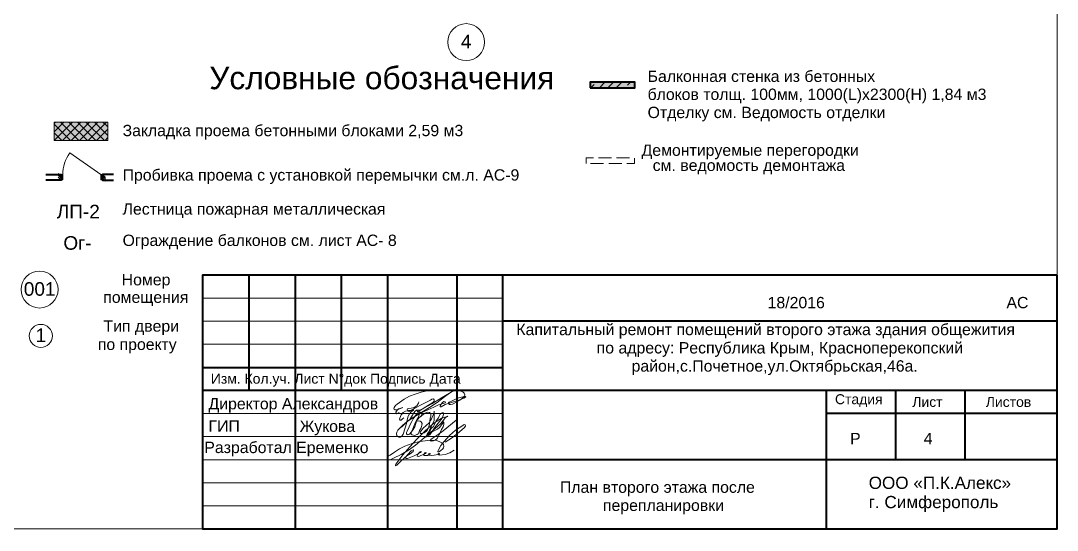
# Model space of a CAD drawing. Header units: millimetres. Extents: x 1372 to 666090, y 1285 to 31551.
# Drawn here: x 187981 to 210424, y 3093 to 14135 of the extents above; entities that cross this region are included whole.
import ezdxf

# ---------------------------------------------------------------- set-up
doc = ezdxf.new("R2010")
doc.units = ezdxf.units.MM
doc.layers.add('PDF _2D - Общий', color=7, linetype='Continuous', true_color=0x7e7e7e)
for name, color, linetype in [('PDF _2D-чертеж - Общий', 7, 'Continuous'), ('PDF _ar_note', 7, 'Continuous'), ('PDF _Аннотация - Общий', 7, 'Continuous'), ('PDF _Интерьер - Мебель', 7, 'Continuous'), ('PDF _Конструктив - Стены Несущие', 7, 'Continuous'), ('PDF _Слой ArchiCAD', 7, 'Continuous'), ('PDF _Текст', 7, 'Continuous')]:
    doc.layers.add(name, color=color, linetype=linetype)
doc.styles.add('PDF Arial', font='arial.ttf')

msp = doc.modelspace()

# ---------------------------------------------------------------- linework, layer by layer
at = {"layer": 'PDF _2D - Общий', "color": 7, "lineweight": 20}
for points in [[(188705, 11542.5), (189102, 11939.5)], [(188705, 11726.4), (188918.1, 11939.5)], [(188705, 11910.3), (188734.2, 11939.5)], [(189240.2, 11541.1), (188841.9, 11939.5)], [(188887.6, 11541.1), (189285.9, 11939.5)], [(189424.1, 11541.1), (189025.8, 11939.5)], [(189071.6, 11541.1), (189469.8, 11939.5)], [(189608, 11541.1), (189209.8, 11939.5)], [(189255.4, 11541.1), (189653.7, 11939.5)], [(189791.9, 11541.1), (189393.6, 11939.5)], [(189439.3, 11541.1), (189837.5, 11939.5)], [(189868.1, 11648.9), (189577.5, 11939.5)], [(189868.1, 11832.8), (189761.4, 11939.5)], [(189056.3, 11541.1), (188705, 11892.4)], [(188872.4, 11541.1), (188705, 11708.5)], [(189623.2, 11541.1), (189868.1, 11786)], [(189807.1, 11541.1), (189868.1, 11602.1)]]:
    msp.add_lwpolyline(points, dxfattribs=at)
msp.add_lwpolyline([(188705, 11939.5), (189868.1, 11939.5), (189868.1, 11541.1), (188705, 11541.1)], close=True, dxfattribs=at)
at = {"layer": 'PDF _2D - Общий', "color": 7, "lineweight": 0, "true_color": 0xffffff, "transparency": 33554559}
msp.add_solid([(188705, 11939.5), (189868.1, 11939.5), (188705, 11541.1), (189868.1, 11541.1)], dxfattribs=at)
at = {"layer": 'PDF _2D-чертеж - Общий', "lineweight": 20}
msp.add_lwpolyline([(170862.9, 31528.7), (170914, 31528.7), (210424.1, 31528.7), (210424.1, 3121.4), (170914, 3121.4), (170914, 3092.8)], dxfattribs=at)
at = {"layer": 'PDF _2D-чертеж - Общий', "lineweight": 40}
msp.add_lwpolyline([(210424.1, 8622.9), (191919.4, 8622.9), (191919.4, 3121.4), (210424.1, 3121.4)], close=True, dxfattribs=at)
msp.add_lwpolyline([(210424.1, 8622.9), (191919.4, 8622.9), (191919.4, 3121.4), (210424.1, 3121.4)], close=True, dxfattribs=at)
for points in [[(210424.1, 8622.9), (191919.4, 8622.9)], [(191919.4, 8622.9), (191919.4, 3121.4)], [(210424.1, 8622.9), (191919.4, 8622.9)], [(191919.4, 8622.9), (191919.4, 3121.4)], [(192919.6, 8622.9), (192919.6, 6122.2)], [(193919.9, 8622.9), (193919.9, 3121.4)], [(194920.2, 8622.9), (194920.2, 6122.2)], [(195920.4, 8622.9), (195920.4, 3121.4)], [(197420.8, 8622.9), (197420.8, 3121.4)], [(198421, 3121.4), (198421, 8622.9)], [(210424.1, 3121.4), (210424.1, 8622.9)], [(210424.1, 3121.4), (210424.1, 8622.9)], [(210424.1, 7622.6), (198421, 7622.6)], [(191919.4, 6622.4), (198421, 6622.4)], [(210424.1, 6122.2), (191919.4, 6122.2)], [(205422.8, 6122.2), (205422.8, 3121.4)], [(206923.3, 6122.2), (206923.3, 4621.9)], [(208423.6, 6122.2), (208423.6, 4621.9)], [(210424.1, 5622.1), (205422.8, 5622.1)], [(210424.1, 4621.9), (198421, 4621.9)], [(191919.4, 3121.4), (210424.1, 3121.4)], [(191919.4, 3121.4), (210424.1, 3121.4)]]:
    msp.add_lwpolyline(points, dxfattribs=at)
at = {"layer": 'PDF _ar_note', "lineweight": 20}
for points in [[(196173.2, 5642.2), (196147.7, 5622.2), (196126.4, 5616.1), (196108.7, 5629.3), (196105, 5655.1), (196128.9, 5697.5), (196162.2, 5727), (196213.8, 5741.7), (196254.3, 5754.7), (196171.4, 5717.8), (196132.5, 5702.7), (196092.1, 5701.2), (196064.5, 5717.8), (196059.7, 5736.7), (196064.5, 5756.5), (196092.7, 5794.3), (196131.8, 5823.8), (196282, 5935.3), (196398.3, 5997), (196521.6, 6044.1), (196649.4, 6083.5), (196779.7, 6112.3), (196959.9, 6130.7), (197141.1, 6138.2), (197271.3, 6143.3), (197401.1, 6138.2), (197483.6, 6121.6), (197557.9, 6084.7), (197582.5, 6061.3), (197594.7, 6031.2), (197588, 6000.7), (197568.9, 5974.1), (197502.1, 5920.2), (197426.9, 5876.3), (197327.3, 5822.9), (197283.9, 5815.4), (197264.2, 5819.8), (197248.1, 5832), (197242.8, 5852.8), (197258.9, 5869.4), (197321.9, 5898.4), (197436.1, 5955.6), (197554.1, 5986.9), (197609.2, 5990.2), (197620.7, 5985.1), (197614.9, 5974.1), (197574.4, 5955.6), (197447.2, 5907.7), (197305.2, 5863.5), (197174.4, 5815.5), (197083, 5770), (197062.4, 5765.9), (197065.6, 5786), (197087.7, 5822.9), (197111.9, 5859.8), (197145.8, 5880.9), (197172.4, 5874.5), (197177.6, 5864.9), (197169.1, 5856.8), (197130.1, 5843.2), (197024.9, 5808.1), (196927.2, 5762), (196733.7, 5675.4), (196560.4, 5588.8), (196369, 5463.7), (196256.1, 5367.4), (196223.5, 5328.3), (196272.8, 5374.9), (196347.6, 5449.7), (196429.3, 5506.2), (196515.9, 5556), (196835.1, 5752.5), (197000.6, 5863), (197159.9, 5981.8), (197262.7, 6064.2), (197372.5, 6135.4), (197396.1, 6145.3), (197383, 6133.3), (197264.9, 6061.2), (197089.5, 5963.9), (196882.1, 5834.6), (196646.5, 5702.6), (196589.1, 5665.8), (196570.4, 5662.3), (196563.3, 5678.3), (196569.7, 5696.3), (196597.9, 5696.3), (196638.3, 5697.5), (196676, 5714.5), (196748.9, 5766.7), (196906.4, 5860.1), (196931, 5887.1), (196935.8, 5919), (196915.4, 5940.8), (196882.5, 5937.1), (196851.4, 5915.2), (196770.1, 5865.6), (196683.7, 5824.3), (196516, 5736), (196419.9, 5682.1), (196388.4, 5669.9), (196359.7, 5675.8), (196348.2, 5702.6), (196356.3, 5722), (196376.7, 5731.1), (196433.9, 5736), (196501.4, 5751.8), (196556.9, 5791), (196590.2, 5849.1), (196599.1, 5879.3)], [(196276.9, 5531), (196240.1, 5497.9), (196218.1, 5481.4), (196195.8, 5481.2), (196185.8, 5499.6), (196188.4, 5523.6), (196219.8, 5597.4), (196260.9, 5642.8), (196313.8, 5673.1), (196374.6, 5686.1), (196437.3, 5691.1), (196474.1, 5695.1), (196491.6, 5695.3), (196474.8, 5684.8), (196438.4, 5659.2), (196397.1, 5614.4), (196371.8, 5567.4), (196355.2, 5516.4), (196333, 5409.6), (196308.5, 5310.3), (196263.1, 5174.3), (196234.7, 5132.3), (196193.3, 5108.4), (196165.4, 5109), (196141.1, 5121.9), (196124.2, 5148.4), (196118.8, 5184.4), (196125.7, 5220.5), (196148.3, 5264.3), (196181, 5301.6), (196257.9, 5369.2), (196306.2, 5413.2), (196408, 5492.2), (196461.9, 5585.7), (196494.8, 5639.1), (196518.1, 5675.5), (196550.8, 5698.7), (196577.4, 5698.5), (196600.6, 5685.4), (196615.2, 5663), (196620.1, 5636.5), (196603.3, 5573.3), (196578.3, 5522.6), (196560.5, 5468.5), (196552.5, 5455.9), (196534.8, 5404.4), (196511.6, 5333.3), (196461.9, 5255.9), (196404.1, 5184.8), (196385.5, 5167.5), (196363.2, 5159.9), (196344.8, 5166.3), (196332.9, 5182.1), (196333.2, 5211.2), (196346.2, 5239.9), (196392.5, 5337.7), (196421.6, 5400.8), (196445.9, 5449.8), (196477.9, 5511.1), (196515.9, 5556), (196552.1, 5608.5), (196572.3, 5631.3), (196597.9, 5647.2), (196628.1, 5651.4), (196653.5, 5638.3), (196662.9, 5600.9), (196656.6, 5577.2), (196642.4, 5557.4), (196611.2, 5535.1), (196580.1, 5499.6), (196558.4, 5478.8), (196553.6, 5469.7), (196557.9, 5461.3), (196579.5, 5459), (196604.2, 5464.8), (196628.8, 5458.3), (196649.5, 5440.9), (196670.5, 5403.4), (196667.3, 5370.7), (196651.2, 5314.6), (196618.4, 5251.5), (196603.3, 5210.5), (196586, 5185), (196562.5, 5165.8), (196503.6, 5149.2), (196455, 5160.3), (196438.4, 5175.1), (196431.6, 5196.4), (196440.6, 5227.1), (196458.7, 5255.7), (196498.6, 5366.3), (196526.4, 5436.1), (196567.7, 5498.4), (196627.9, 5552.8), (196693.7, 5601.3), (196737.9, 5633.9), (196787.4, 5652), (196834.3, 5642), (196852, 5627), (196862.7, 5606), (196861.6, 5564.6), (196848.9, 5523), (196832, 5390.9), (196811.1, 5314.9), (196787.9, 5272.2), (196757.2, 5235.4), (196719.6, 5206.6), (196675.7, 5187.7), (196638.4, 5188.1), (196628.8, 5199.8), (196630.2, 5215.6), (196650.7, 5251), (196695.3, 5306.4), (196758.2, 5366.3), (196824.3, 5421.6), (196855, 5470.8), (196876.5, 5510.7), (196893.4, 5555.2), (196911.9, 5584.4), (196925.4, 5620.8), (196930.3, 5659.7), (196930.3, 5672), (196931.9, 5639.8), (196936.4, 5567.6), (196936.4, 5509.2), (196931.9, 5472.3), (196900.3, 5390.4), (196856.5, 5312.5), (196830.5, 5260.2), (196810.5, 5221.8), (196782.8, 5172.6), (196761.6, 5130.6), (196755.1, 5124.8), (196746.5, 5113.2), (196757.4, 5117.8), (196779.1, 5140.1), (196802.8, 5181.9), (196813.6, 5203.5), (196838.8, 5228.8), (196847.3, 5255.7), (196878.2, 5302.2), (196918.1, 5344.8), (196939.6, 5384.7), (196979.5, 5464.6), (196996.3, 5495.3), (197024, 5532.2), (197048.6, 5579.9), (197065.6, 5606), (197082.9, 5626.3), (197105.5, 5638.2), (197128.6, 5635.6), (197141.1, 5618.7), (197137.7, 5598.3), (197123.9, 5555.2), (197105.9, 5525.5), (196962.6, 5340.2), (196853.5, 5185), (196836.5, 5157.9), (196812, 5145.1), (196801.9, 5149.5), (196803.7, 5160.7), (196830.5, 5191.7), (196887.1, 5226.7), (196948.8, 5254.1), (197002.5, 5284.4), (197050.2, 5323.3), (197097.3, 5382.3), (197124.9, 5431.1), (197138.2, 5452.9), (197142.3, 5430.8), (197139.6, 5381.9), (197125.5, 5335.5), (197090.1, 5275.6), (197068.6, 5225), (197025.5, 5132.7), (196996.3, 5083.5), (196958, 5045.2), (196921.1, 5030.5), (196881.1, 5026.8), (196854.9, 5029.4), (196845.5, 5036.8), (196868.7, 5064.9), (197022.5, 5169.6), (197130, 5249.5), (197410.5, 5480.8)], [(197171.5, 5001.1), (197307.2, 5089.8), (197440.1, 5188.4), (197583.3, 5312.3), (197609.9, 5346.7), (197612.5, 5365.4), (197604.6, 5381.3), (197580.6, 5383.1), (197554.8, 5366), (197396.8, 5262.6), (197267.4, 5147.7), (197151.6, 5017.4), (197078.1, 4927.2), (197016.6, 4820.9), (197010.8, 4805.8), (197014, 4792.7), (197037.1, 4791.5), (197070.4, 4813.2), (197117.1, 4855.1), (197133.9, 4879.6), (197142, 4908), (197133.1, 4950.2), (197097.3, 4986.1), (197044, 5018.4), (196985.8, 5039.8), (196891.2, 5048.1), (196795.1, 5039.8), (196619.4, 5016.7), (196453.5, 4970.6), (196301.4, 4918.4), (196183.1, 4855.3), (196072.5, 4787.7), (195980.3, 4723.2), (195938.5, 4695.5), (195912.7, 4657.1), (195912.1, 4638.2), (195920.4, 4621.9), (195946.6, 4613.6), (195977.2, 4621.9), (196054.1, 4654.1), (196218.4, 4734), (196379.5, 4827.1), (196531.8, 4933.7), (196860.7, 5217.9), (197006.3, 5342.5), (197075, 5408.5), (197137.2, 5480.7), (197173, 5526.9), (197217.9, 5561.3), (197228.5, 5564), (197222.5, 5558.5), (197166.4, 5540.6), (197136, 5535.7), (197092.1, 5518.8), (197051.5, 5493.9), (196919.1, 5403.2), (196735, 5245), (196556.1, 5066.1), (196403, 4899), (196257.7, 4725.2), (196105.6, 4524), (196093.1, 4504), (196097.9, 4491.7), (196121, 4500.9), (196219.4, 4599.2), (196337.7, 4703.7), (196411.4, 4750.1), (196479, 4803.6), (196488.2, 4826.6), (196477.9, 4833.1), (196463.6, 4831.2), (196437.8, 4817.6), (196417.1, 4796.4), (196379.1, 4746.7), (196343.7, 4711.4), (196315.9, 4669.9), (196315.1, 4653.7), (196328.4, 4645.3), (196357.6, 4649.9), (196498.9, 4703.7), (196585, 4751.4), (196635.7, 4779), (196648, 4791.3), (196649.2, 4797.8), (196642.9, 4797.9), (196617.1, 4782.7), (196572.6, 4727.8), (196567.5, 4701.9), (196585, 4693), (196611.9, 4701.9), (196692, 4731.6), (196746, 4754.5), (196757.1, 4768.5), (196749.2, 4775.8), (196731.3, 4768.5), (196706.8, 4733.8), (196709, 4710.1), (196733.5, 4710.1), (196794.2, 4716.7), (196819.9, 4720.6), (196840.2, 4733.8), (196843.9, 4753.8), (196830.5, 4759.2), (196813.5, 4749.4), (196805.3, 4730.8), (196821.6, 4719.6), (196880.9, 4713), (197023.9, 4737.4), (197039.5, 4742.3), (197048.4, 4753), (197038.4, 4762.3), (197022.4, 4747.1), (197026.2, 4727.1), (197049.1, 4721.2), (197168.7, 4738), (197268.6, 4774), (197362.8, 4825.7)]]:
    msp.add_lwpolyline(points, dxfattribs=at)
at = {"layer": 'PDF _Аннотация - Общий', "lineweight": 20}
for points in [[(197625.5, 14102.8), (197625.5, 14102.8)], [(200220.6, 11041.8), (200220.6, 11161.8), (200382.9, 11161.8)], [(200602.4, 11041.8), (200320, 11041.8)], [(200491.9, 11161.8), (200774.2, 11161.8)], [(200993.6, 11041.8), (200711.4, 11041.8)], [(200883.2, 11161.8), (201165.6, 11161.8)], [(201269.7, 11156.9), (201269.7, 11041.8), (201102.6, 11041.8)], [(188789.5, 10822.1), (188853.9, 10757.8)], [(188789.5, 10785.8), (188853.9, 10721.4)], [(189754.1, 10799.3), (189818.5, 10734.9)], [(188789.5, 10743.6), (188853.9, 10679.3)], [(189754.1, 10762.9), (189818.5, 10698.6)], [(189754.1, 10720.8), (189818.5, 10656.4)]]:
    msp.add_lwpolyline(points, dxfattribs=at)
msp.add_circle((197625.6, 13670.6), 400.1, dxfattribs=at)
at = {"layer": 'PDF _Интерьер - Мебель', "lineweight": 20}
for centre, radius in [((188389.7, 8308.7), 400.1), ((188416.6, 7305.3), 250)]:
    msp.add_circle(centre, radius, dxfattribs=at)
at = {"layer": 'PDF _Конструктив - Стены Несущие', "lineweight": 40}
msp.add_lwpolyline([(200309.5, 12682.4), (201279.2, 12682.4), (201279.2, 12802.4), (200309.5, 12802.4)], close=True, dxfattribs=at)
at = {"layer": 'PDF _Конструктив - Стены Несущие', "lineweight": 5}
for points in [[(200510.8, 12682.4), (200628.1, 12799.6)], [(200694.8, 12682.4), (200814.8, 12802.4)], [(200882.7, 12686.5), (200998.7, 12802.4)], [(201116.1, 12736), (201182.6, 12802.4)], [(200327, 12682.4), (200394.7, 12750.1)], [(201246.4, 12682.4), (201278.8, 12714.7)]]:
    msp.add_lwpolyline(points, dxfattribs=at)
at = {"layer": 'PDF _Конструктив - Стены Несущие', "lineweight": 20}
msp.add_lwpolyline([(189714.1, 10799.3), (189042.2, 11269.8)], dxfattribs=at)
at = {"layer": 'PDF _Конструктив - Стены Несущие', "lineweight": 40}
for points in [[(188527.4, 10799.3), (188853.9, 10799.3), (188853.9, 10684.3), (188853.9, 10679.3), (188527.4, 10679.3)], [(188853.9, 10799.3), (188853.9, 10684.3)], [(189993.5, 10799.3), (189754.1, 10799.3), (189754.1, 10684.3), (189754.1, 10679.3), (189993.5, 10679.3)], [(189754.1, 10799.3), (189754.1, 10684.3)]]:
    msp.add_lwpolyline(points, dxfattribs=at)
at = {"layer": 'PDF _Конструктив - Стены Несущие', "lineweight": 20}
for points in [[(188853.9, 10684.3), (188893.9, 10684.3), (188893.9, 10799.3), (188853.9, 10799.3)], [(189754.1, 10799.3), (189714.1, 10799.3), (189714.1, 10684.3), (189754.1, 10684.3)]]:
    msp.add_lwpolyline(points, close=True, dxfattribs=at)
at = {"layer": 'PDF _Конструктив - Стены Несущие', "color": 7, "lineweight": 0, "true_color": 0xffffff}
msp.add_arc((189713.9, 10799.4), 820.1, 145.00044, 180.00731, dxfattribs=at)
at = {"layer": 'PDF _Конструктив - Стены Несущие', "color": 7, "lineweight": 0, "true_color": 0xffffff, "transparency": 33554559}
for points in [[(200309.5, 12682.4), (200309.5, 12802.4), (201279.2, 12682.4), (201279.2, 12802.4)], [(188853.9, 10684.3), (188853.9, 10799.3), (188893.9, 10684.3), (188893.9, 10799.3)], [(189754.1, 10799.3), (189754.1, 10684.3), (189714.1, 10799.3), (189714.1, 10684.3)]]:
    msp.add_solid(points, dxfattribs=at)
at = {"layer": 'PDF _Слой ArchiCAD', "lineweight": 20}
for points in [[(210424.1, 19220.9), (210424.1, 12119.1)], [(191919.4, 8122.7), (198421, 8122.7)], [(191919.4, 7622.6), (198421, 7622.6)], [(191919.4, 7122.5), (198421, 7122.5)], [(191919.4, 5622.1), (198421, 5622.1)], [(198421, 5121.9), (191919.4, 5121.9)], [(191919.4, 4621.9), (198421, 4621.9)], [(191919.4, 4121.7), (198421, 4121.7)], [(191919.4, 3621.6), (198421, 3621.6)]]:
    msp.add_lwpolyline(points, dxfattribs=at)

# ---------------------------------------------------------------- texts
at = {"layer": 'PDF _Текст', "attachment_point": 7, "style": 'PDF Arial'}
for s, insert, char_height in [('4', (197511.7, 13537.7), 294.6), ('Условные обозначения', (192063.8, 12642.7), 490.974), ('Балконная стенка из бетонных', (201553.7, 12804.9), 245.487), ('блоков толщ. 100мм, 1000(L)х2300(H) 1,84 м3', (201553.7, 12343.7), 245.487), ('Отделку см. Ведомость отделки', (201553.7, 11950.7), 245.487), ('Закладка проема бетонными блоками 2,59 м3', (190186.7, 11558.7), 245.487), ('Демонтируемые перегородки', (201423.4, 11132.7), 245.487), ('см. ведомость демонтажа', (201664.5, 10808), 245.487), ('Пробивка проема с установкой перемычки см.л. АС-9', (190186.7, 10595.5), 245.487), ('ЛП-2', (188762.2, 9848.1), 294.59), ('Лестница пожарная металлическая', (190186.7, 9858.2), 245.487), ('Ог-', (188904.9, 9167.7), 294.59), ('Ограждение балконов см. лист АС- 8', (190186.7, 9179.8), 245.487), ('Номер', (190167.1, 8326.2), 245.49), ('001', (188048.1, 8170.5), 294.59), ('помещения', (189768.2, 7949.7), 245.49), ('18/2016', (204152.1, 7900.3), 245.49), ('АС', (209323.7, 7900.3), 245.49), ('Тип двери', (189772.2, 7322.8), 245.49), ('1', (188302.7, 7172.4), 294.6), ('Капитальный ремонт помещений второго этажа здания общежития', (198712.5, 7247.1), 245.487), ('по проекту', (189649.9, 6925.7), 245.49), ('по адресу: Республика Крым, Красноперекопский', (200451.3, 6850), 245.487), ('район,с.Почетное,ул.Октябрьская,46а.', (201206.9, 6457.1), 245.487), ('Изм. Кол.уч. Лист N°док Подпись Дата', (192097.6, 6204.3), 216.029), ('Директор Александров', (192047.2, 5639.5), 245.487), ('Стадия', (205610.8, 5762.9), 216.03), ('Лист', (207286.2, 5763.2), 216.03), ('Листов', (208876.5, 5763.2), 216.03), ('ГИП', (192047.2, 5227.9), 245.49), ('Жукова', (194021.2, 5151.7), 245.49), ('Р', (205938, 4958.4), 245.5), ('4', (207532.1, 4958.4), 245.5), ('Разработал Еременко', (191956.7, 4691.9), 245.487), ('План второго этажа после', (199655.9, 3830.6), 245.487), ('ООО «П.К.Алекс»', (206341, 3985.5), 265.127), ('г. Симферополь', (206341, 3492.2), 265.127), ('перепланировки', (200587.5, 3437.6), 245.487)]:
    msp.add_mtext(s, dxfattribs=dict(at, insert=insert, char_height=char_height))

doc.saveas('drawing.dxf')
